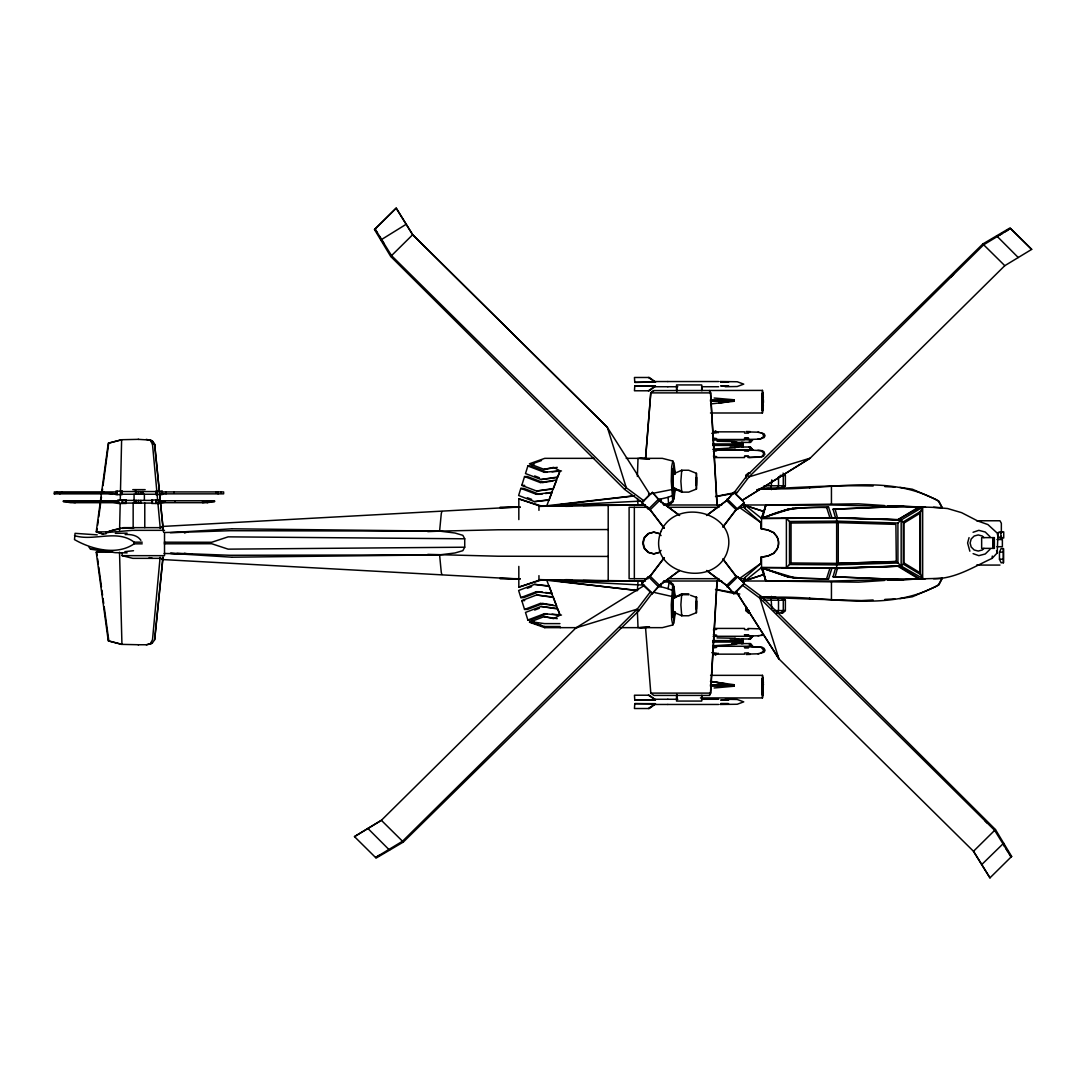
<?xml version="1.0" encoding="UTF-8"?>
<svg xmlns="http://www.w3.org/2000/svg" width="1086" height="1086" viewBox="0 0 1086 1086"><rect width="100%" height="100%" fill="white"/><g stroke="black" fill="none" stroke-linecap="round" stroke-linejoin="round"><path stroke-width="1.5" d="M761.517 557.199L761.517 567.571L765.929 581.01L762.426 567.571L836.654 567.951L836.654 518.049L762.426 518.429L765.929 504.99L761.517 518.429L761.517 528.801L768.046 529.941L773.843 532.629L776.952 536.47A13.439 13.399 -90 0 1 776.952 549.53L773.843 553.371L768.046 556.059L760.933 557.199L760.933 563.349L739.254 578.702L743.706 578.702L760.933 563.349M762.725 400.435L762.834 403.748L762.331 396.729M763.132 408.635L763.2 406.368L762.847 410.535L762.942 408.635M762.942 689.977L763.01 684.872L762.874 691.035M762.915 405.024L763.037 394.87M763.146 397.951L763.173 404.399M138.614 439.341L121.618 439.721L120.288 499.886M762.196 408.865L762.358 403.544L762.277 410.535L762.358 408.811M762.453 404.399L762.481 410.033M762.996 405.254C762.847 410.291 762.806 400.123 763.024 405.282M763.024 404.834C763.58 400.286 762.834 409.191 763.214 405.322M763.173 405.282L763.214 403.625M762.453 690.194L762.413 694.008M762.481 690.221L762.25 678.343L762.44 688.225M762.589 687.343C762.616 682.47 763.105 691.415 762.739 687.343M763.227 689.868L762.996 691.388L763.173 688.592L763.01 689.759M762.888 394.761L762.969 393.132L763.363 402.594L763.309 399.553L763.254 401.291M763.119 686.176L763.363 684.18L763.051 688.945M763.268 686.243L763.241 690.628M762.1 405.485L762.291 404.386M762.128 690.424C762.182 685.185 762.386 699.398 762.223 693.805M762.168 682.049L762.372 693.75M762.25 398.236L762.223 393.404L762.223 398.806M763.064 394.299C763.282 389.765 763.01 399.186 763.227 394.625M762.548 681.329L762.358 685.035M763.091 679.252L763.159 677.745M763.241 679.578L763.295 684.289L763.2 682.537M663.75 581.051L669.329 581.2L672.804 584.268L671.27 604.807L671.691 619.454L672.804 624.966L662.351 627.654L620.106 627.654M763.159 405.689L763.349 404.915M763.2 690.221L762.942 691.877L763.173 690.981M762.494 680.257L762.426 681.465L762.453 678.139M119.569 530.185L120.207 503.252M762.969 399.024C762.752 402.404 762.834 393.879 762.969 398.155M676.958 694.606L676.89 695.474L676.822 694.646M762.128 403.585C762.223 396.404 761.625 407.209 762.562 402.39M763.146 406.042L763.349 405.322M762.806 683.746L762.562 678.098M762.521 393.485L762.576 392.793L762.657 393.77M674.881 488.062L673.972 495.202L672.899 481.193L673.972 467.17L674.881 474.31M674.881 611.689L673.972 618.83L672.899 604.807L673.972 590.798L674.881 597.938M762.453 396.906L762.399 393.132L762.481 394.87M675.261 488.551L673.972 499.424L672.573 481.193L673.972 462.948L675.261 473.822M675.261 612.178L673.972 623.052L672.573 604.807L673.972 586.576L675.261 597.449M716.991 581.01L710.488 693.112L709.362 695.42M645.559 627.857L650.799 693.112L653.867 695.42L709.443 695.42L710.611 693.112L717.14 581.01M762.779 409.979L762.413 412.992L710.488 412.992M762.806 694.931L762.44 697.931L700.47 697.931M933.539 578.702C955.001 579.042 973.518 566.878 992.156 558.353L992.305 556.059M671.691 590.173L668.094 588.707L669.329 581.2L673.456 585.042L673.931 590.173M634.781 382.367L655.32 382.096L634.781 382.367L634.455 377.48L649.36 377.48L655.591 382.096M648.383 390.784L655.306 385.897L634.781 385.897L634.455 390.784L649.36 390.784L655.591 386.168M634.781 700.103L655.32 699.832L634.781 700.103L634.455 695.216L649.36 695.216L655.591 699.832M648.383 708.52L655.306 703.633L634.781 703.633L634.455 708.52L649.36 708.52L655.591 703.904M716.651 432.785L711.778 433.328M716.651 450.826L713.393 451.369M716.651 629.364L713.393 629.907M716.651 647.405L713.393 647.948M744.507 433.124L748.566 433.124M739.81 594.028L733.172 593.295L733.267 592.141M744.521 451.029L748.566 451.165M728.502 699.832L720.737 700.103L728.774 699.832M744.521 629.568L748.566 629.704M750.277 654.369L746.204 654.505M764.3 597.897L764.123 600.205L785.368 600.205L785.368 610.576L783.033 612.871L776.517 612.871M764.693 596.784L771.332 597.517L771.427 596.363M771.332 597.517L809.559 599.051L809.64 597.897M645.559 458.143L650.745 392.888L653.813 390.58L762.453 390.403L762.806 394.014M645.613 458.143L650.799 392.888L653.867 390.58M762.983 399.92L762.983 403.286M160.104 557.267L152.502 639.749L150.207 643.971L146.271 644.745M663.75 504.949L669.329 504.8L672.804 501.732L673.931 495.827M150.207 643.971L152.23 643.211L154.646 639.749L162.914 557.267M154.646 639.749L163.063 557.267M668.094 588.707L660.967 586.739L661.333 583.44M763.132 403.368L763.01 399.947M762.834 678.411L762.834 681.804M673.483 490.003L672.804 493.668M673.483 613.631L672.804 617.296M762.386 396.444L762.331 394.761M676.782 391.693L676.863 386.344M644.432 581.173L638.039 581.037L637.373 590.417L546.774 580.236L559.942 615.178L553.751 618.64L544.059 616.658L529.439 622.21L544.751 627.654L577.141 627.654M763.241 681.126L763.349 682.727M1003.437 562.765L1003.437 548.579L1001.102 548.579L999.473 552.122L999.473 559.222L1001.102 562.765L1003.437 562.765L1003.437 548.579M97.17 528.556L96.708 531.869L101.975 533.715M97.618 525.257L98.297 520.303M98.745 517.004L100.55 503.782M101.012 500.483L101.46 497.184M102.138 492.23L102.586 488.917M103.034 485.618L108.681 443.183L121.944 439.721M103.292 534.176L96.233 531.869L108.274 443.183L121.618 439.721M638.039 581.037L560.24 580.44L559.942 581.39L637.373 590.608M781.961 567.951L798.386 567.679M762.263 681.804L762.453 683.515M638.025 458.346L637.373 476.455M762.467 691.714L762.304 690.615M762.684 694.592L762.874 695.474L762.861 692.081L762.494 695.094L762.413 694.402M992.156 558.353L997.192 552.923L998.02 532.629L1001.346 531.869M142.225 543.828L134.121 543.828C116.772 555.856 91.577 549.394 74.5 539.606L75.056 533.335L97.251 534.869M899.9 487.356L912.389 489.229L935.548 499.234L938.915 501.148L942.281 507.678L903.131 506.334L833.057 509.212L835.473 517.696L898.095 519.583L918.634 507.135L922.666 507.271L922.666 578.729L920.141 578.892L898.991 566.227L835.473 568.304L833.057 576.788L835.148 576.788L837.374 568.467L901.163 566.05L923.317 578.729M969.051 537.624L967.599 543L969.852 551.213M764.856 454.505L764.082 451.817L762.155 450.663L747.915 449.957M542.389 493.899L539.267 494.293L523.764 488.388L520.846 488.388L518.633 495.487L534.556 501.637L548.892 500.103M553.276 488.999L536.593 491.021L521.796 485.374L524.552 476.564L527.457 476.564L543.014 482.496L552.964 480.989M527.864 465.989L544.371 472.288L547.276 472.288L530.769 465.989L527.864 465.989L525.488 473.564L541.14 479.523L557.444 477.501M771.06 488.103L771.793 479.876M828.537 578.987L798.821 578.2L828.537 578.987L831.903 568.304L798.319 568.1M826.677 578.431L829.84 568.494M652.238 593.635L659.569 585.49L650.229 576.259L648.396 576.802L641.812 583.318L652.238 593.635L659.351 585.49L679.361 570.557M924.702 507.271L922.666 507.271L901.163 519.95L836.654 518.049L761.517 518.429L765.929 504.99M762.141 397.109L762.141 400.503L762.073 398.806M762.63 400.693L762.63 404.087L762.535 403.15M762.739 682.049L762.657 689.026L762.766 687.221M706.538 515.443L726.602 500.51L733.919 492.365L744.344 502.682L737.774 509.198L735.941 509.741L722.828 526.914M762.358 406.938L762.277 405.675M644.432 504.827L546.774 505.764L559.942 470.822L553.751 467.36L544.059 469.342L529.439 463.79L544.751 458.346L594.056 458.346M942.037 578.322L938.467 584.852C886.8 614.323 823.88 594.259 768.019 597.517L759.915 596.648M682.035 491.293L681.709 492.134L673.972 488.673L680.474 490.655M696.425 473.32L696.425 489.053L688.687 492.134L681.709 492.134L680.881 481.193L681.709 470.238L688.687 470.238L696.425 473.32L696.425 489.053M688.999 594.707L688.687 593.866L681.709 593.866L673.754 597.897L681.397 594.707L688.361 594.707M682.035 614.92L681.709 615.762L673.972 612.3M696.425 612.68L696.425 596.947L696.425 612.68L688.687 615.762L681.709 615.762L680.881 604.807L681.709 593.866L682.035 594.707M922.666 578.729L919.788 572.593L919.788 513.406L922.666 507.271M626.188 458.346L662.351 458.346L672.804 461.034L671.691 466.546L671.27 481.193L672.804 501.732M672.804 624.966L673.456 623.432M762.453 390.403L762.413 412.992M677.148 697.66L676.659 694.321M710.556 675.343L762.481 675.343L762.44 697.931M232.445 528.801L439.599 531.122L454.98 533.022L462.84 535.33L464.727 538.792L464.727 547.208L462.84 550.67L454.98 552.978L439.599 554.878L232.445 557.199M835.473 517.696L901.163 519.95L904.041 523.018L904.041 562.982L903.294 564.136L901.163 566.05L836.654 567.951L761.517 567.571L745.254 580.63L743.706 581.01L743.706 578.702M777.006 488.103L778.513 485.795L778.513 476.903M777.006 612.871L778.513 610.576L778.513 600.205L777.006 597.897M650.446 591.734L637.265 609.11L402.526 841.229L375.58 857.519L354.47 836.614L381.362 820.324L576.001 627.844L643.862 585.761L652.034 593.363L638.867 610.739L403.327 842.044L376.15 858.062L375.58 857.519L379.625 855.076M1031.686 249.386L1010.537 228.481L983.685 244.771L982.83 243.956L1004.808 265.676L1031.686 249.386L1010.007 227.938L982.83 243.956L747.304 475.261L734.122 492.637L742.403 500.239L810.17 458.156L1004.781 265.676M735.819 494.266L749.001 476.89L983.685 244.771M723.1 526.914L736.159 509.741L726.602 500.51M650.012 576.259L664.075 557.756M664.36 557.756L650.229 576.259L648.396 576.802M749.041 442.409L751.376 439.721L713.108 439.721M749.259 442.409L751.58 439.721M750.222 442.409L752.544 439.721M752.747 439.721L750.426 442.409L731.774 442.409M749.041 638.989L751.58 636.301M750.222 638.989L752.544 636.301M752.747 636.301L750.426 638.989L730.131 638.989M781.201 488.103L783.291 485.795L783.291 475.424M781.201 612.871L783.291 610.576L783.291 600.205L781.201 597.897M649.903 494.266L642.152 502.411L624.586 489.379L390.702 256.445L374.507 229.567L396.186 208.118L412.68 234.725L607.237 427.219L649.795 494.266M736.376 591.734L744.005 583.589L761.571 596.621L995.468 829.555L1011.65 856.433L989.957 877.882L973.49 851.275L778.811 658.781L736.267 591.734L778.866 658.781L759.983 598.25L742.403 585.218M749.014 473.129L745.865 475.424L745.865 478.383M782.219 612.871L784.431 610.576M761.571 596.621L759.983 598.25L994.667 830.369L1011.12 856.976L1011.65 856.433M377.48 232.961L375.037 229.024L391.544 255.631L390.702 256.445L412.68 234.725L396.186 208.118L374.507 229.567M661.075 550.426L659.08 552.407L653.596 553.86L648.125 552.407L644.12 548.43L642.64 543L644.12 537.57L648.125 533.593L653.596 532.14L659.08 533.593L661.075 535.574M745.865 475.424L748.2 473.129L750.032 473.129M783.033 473.129L785.368 475.424L785.368 485.795L783.033 488.103L761.014 488.103M983.93 548.376L982.301 549.978L978.242 551.064L974.169 549.978L971.196 547.032L970.11 543L971.196 538.968L974.169 536.022L978.242 534.936L982.301 536.022L983.93 537.624M652.387 492.365L659.569 500.51L650.229 509.741L648.396 509.198L641.812 502.682L652.387 492.365L659.569 500.51L679.646 515.443M951.132 276.916L953.549 274.527M733.919 492.365L726.819 500.51L706.823 515.443M706.538 570.557L726.602 585.49L733.769 593.635L736.091 591.341M733.769 593.635L744.344 583.318L737.774 576.802L735.941 576.259L722.828 559.086M981.744 864.578L1003.668 843.184L1002.853 843.673L1004.509 846.333M641.812 583.318L648.559 576.802L658.822 587.119M735.941 509.741L744.344 502.682M835.65 563.349L791.042 562.969L786.386 567.571L786.386 518.429L791.042 523.031L836.654 522.651M989.984 549.34L985.273 553.969L978.812 555.665L973.11 553.643M994.613 830.369L995.468 829.555L973.504 851.275L989.97 877.882M836.654 564.883L838.256 563.349L896.303 561.448L901.163 566.05L901.163 519.95L897.918 523.018L897.918 562.982L836.654 564.883L789.495 564.503L789.495 521.497L836.654 521.117L897.918 523.018M624.586 489.379L626.296 487.75L607.305 427.219L412.68 234.725M642.152 502.411L643.862 500.782L626.296 487.75L391.544 255.631M673.456 500.958L669.329 504.8L668.569 503.918L668.094 497.293L671.691 495.827M672.166 500.958L668.569 503.918L662.922 504.148M764.11 518.049L764.612 517.655C783.97 507.827 805.405 506.7 826.677 507.569L828.537 507.013L831.903 517.696L781.961 518.049M679.646 570.557L659.351 585.49M1001.428 532.629L1002.473 531.869M715.267 655.252L718.199 653.215M381.539 239.531L380.792 239.992L406.191 224.259M742.403 500.239L810.17 458.156L749.001 476.89L747.304 475.261M904.041 523.018L919.788 513.406M999.785 234.997L1002.473 233.368M1005.161 231.739L1007.849 230.11M354.47 836.614L381.376 820.324L403.327 842.044L402.526 841.229M920.141 507.108L898.095 519.583M998.02 532.629L1003.722 531.869L1003.722 538.004L998.02 537.244L1002.161 538.004M713.135 449.129L735.018 447.717L741.222 445.409L741.222 443.943L735.018 441.635L717.032 441.255M760.974 456.812L762.915 455.658L763.689 452.971L760.974 450.663L757.879 450.283M764.082 455.658L762.155 456.812L747.915 457.518M713.135 645.763L735.018 644.365L741.222 642.057L741.222 640.591L735.018 638.283L717.032 637.903M760.974 635.337L762.915 634.183M760.974 653.378L763.879 650.31L760.974 647.242L747.915 646.523M59.866 493.858L62.011 491.931M54.3 493.858L56.676 492.705L103.984 492.705L116.962 493.858L116.962 491.931L54.3 491.931L54.3 493.858L116.962 493.858M667.795 381.539L718.62 381.539M667.795 699.275L677.8 699.275M673.972 473.7L681.709 470.238L682.035 471.08M680.474 595.345L673.972 597.327M793.404 577.44L763.091 568.345L787.649 576.775L799.418 577.888M548.892 585.897L534.556 584.363L518.633 590.512L520.846 597.612L523.764 597.612L539.267 591.707L542.389 592.101M527.334 588.273L531.665 586.603M520.846 597.612L536.348 591.707L539.267 591.707M552.964 605.011L543.014 603.504L527.457 609.436L524.552 609.436L521.796 600.626L536.593 594.979L553.276 597.001M524.552 609.436L540.109 603.504L543.014 603.504M557.444 608.499L541.14 606.477L525.488 612.436L527.864 620.011L530.769 620.011L547.276 613.712L544.371 613.712L527.864 620.011M534.665 610.06L539.362 608.269M671.379 489.664L648.518 494.184M110.867 530.715L108.722 531.488L123.56 527.647L161.692 527.647M533.878 463.247L541.534 460.518M138.614 644.745L121.618 644.365L108.274 640.903L96.233 552.217L102.817 549.91M99.342 551.294L96.708 552.217L97.17 555.516M764.612 517.655L763.091 517.655L792.671 508.275L828.537 507.013M763.091 517.655L787.649 509.225L799.418 508.112M518.823 566.417L518.823 587.146L538.955 580.236L558.123 580.236M973.056 532.276L978.812 530.335L985.273 532.031L989.984 536.66M743.706 581.01L763.784 574.535L745.254 580.63L745.254 577.372M576.001 627.844L637.265 609.11L638.867 610.739M658.035 499.641L668.094 497.293M659.473 552.407L654.043 553.86L648.627 552.407L644.663 548.43L643.211 543L644.663 537.57L648.627 533.593L654.043 532.14L659.473 533.593M120.478 528.407L111.939 530.335M715.511 496.478L736.498 492.338M734.258 686.203L710.488 686.203L710.488 684.737L734.258 684.737L734.258 686.203L714.126 687.981M557.24 467.36L544.059 469.342M714.126 398.019L734.258 399.797L734.258 401.263L710.488 401.263L710.488 399.797L734.258 399.797M726.901 683.976L710.624 681.451L734.258 684.737M792.671 577.725C813.251 579.3 781.513 577.087 788.64 576.612M133.497 550.724L124.863 551.647M716.108 496.587L733.973 493.343M760.933 557.199L767.544 556.059L773.436 553.371L776.68 549.53A9.407 6.557 -90 0 0 776.68 536.47L773.436 532.629L767.544 529.941L760.933 528.801L760.933 522.651L739.254 507.298L743.706 507.298L760.933 522.651M184.403 532.656L187.674 532.099L164.122 532.507M184.335 532.669L187.674 532.099M205.363 502.221L202.607 502.682L202.607 500.768M207.317 502.682L214.539 501.528L214.539 500.768L156.357 500.768L156.357 502.682L207.317 502.682L207.317 500.768M541.14 479.523L557.878 476.985L560.159 470.781L544.371 472.288M524.552 476.564L540.109 482.496L556.684 479.985L553.426 488.551L536.593 491.021M710.611 403.951L734.258 401.263M718.769 403.177L732.317 400.883L732.317 400.177M102.817 534.176L106.156 533.715M534.556 501.637L549.245 499.669L551.973 492.338L536.348 494.293L520.846 488.388M545.511 493.519L551.756 492.732M757.879 439.151L760.974 438.758L763.689 436.463L762.915 433.776L760.974 432.622M757.879 635.717L762.155 635.337M757.879 653.772L764.082 652.224L765.06 650.31L764.082 648.396L762.155 647.242L750.752 646.577M634.007 495.786L546.774 505.764M634.007 495.976L559.942 504.61L560.24 505.56M764.693 489.216C800.749 487.098 837.021 485.021 873.144 485.999M109.238 532.249L105.681 532.629L132.438 530.335L164.515 530.335M756.684 489.705L768.019 488.483C823.88 491.741 886.8 471.677 938.467 501.148L942.037 507.678M552.014 471.826L561.489 470.93M161.665 526.493L519.665 506.877M164.217 493.573L160.972 493.858L223.635 493.858L223.635 491.931L160.972 491.931M159.411 502.682L165.561 502.221M640.767 501.108L560.037 505.18M165.248 502.221L158.895 502.682L158.895 500.768M884.561 580.44L858.551 582.164L768.019 581.01M887.805 580.236L925.516 578.729M231.739 528.801L170.339 532.697L230.015 530.715L439.599 531.122L498.148 529.778L608.201 529.561M640.211 627.654L649.632 627.124M639.125 627.654L649.143 627.124M566.716 505.017L571.752 504.759M873.144 600.001L861.442 600.585L809.559 599.051M884.846 599.404L894.891 598.902M899.9 598.644L912.389 596.771L935.548 586.766L938.915 584.852L942.281 578.322L831.944 581.01L741.806 581.01M833.057 576.788L903.131 579.666L921.865 578.892L918.634 578.865L898.095 566.417M833.057 509.212L903.674 506.334M427.762 531.624L439.599 531.122L441.255 513.854A29.811 2.335 90 0 1 442.083 511.547M122.148 528.353L133.877 527.905M747.915 439.477L759.046 439.151L764.082 437.604L765.06 435.69L764.082 433.776L757.879 432.228M749.096 457.518L759.046 457.192M747.915 636.043L759.046 635.717M747.915 654.098L759.046 653.772M539.701 506.32L548.131 506.103M551.498 506.022L645.464 504.99M539.62 506.361L547.982 506.198M553.005 506.09L559.697 505.967M564.72 505.859L571.399 505.723M583.114 505.492L608.201 504.99L608.201 581.01L583.114 580.508M565.521 506.347L572.254 506.239M115.32 533.335L127.103 533.131M768.019 504.99L858.551 503.836L884.561 505.56M547.086 505.709L540.665 505.764L518.823 498.854L518.823 519.583M464.727 547.208L228.114 549.149L211.689 543.733L164.257 543.801M652.632 381.539L667.904 381.539M720.059 381.539L737.204 381.743L743.734 384.132L737.204 386.521L725.149 386.725M655.32 386.168L634.781 385.897M728.774 386.168L720.737 385.897L728.502 386.168M652.632 386.725L667.904 386.725M677.8 386.725L667.795 386.725M702.642 386.725L718.62 386.725M650.745 392.888L710.611 392.888L717.14 504.99M746.204 431.495L750.277 431.631M714.303 431.848L744.575 431.848M713.393 438.052L716.651 438.595M138.153 439.341L150.533 440.101L152.325 440.875L154.646 444.323L163.429 531.869M714.303 439.531L744.575 439.531M146.271 439.341L152.325 440.875M712.674 443.943L741.222 443.943M150.207 440.101L152.502 444.323L154.646 444.323L163.253 530.185M712.674 445.409L741.222 445.409M730.131 447.011L750.426 447.011L752.747 449.699M713.108 449.699L751.376 449.699L749.041 447.011M714.303 449.889L744.575 449.889M713.393 456.093L716.651 456.636M714.303 457.573L744.575 457.573M530.511 464.346L534.013 464.346M780.101 475.424L785.368 475.424M540.109 482.496L543.014 482.496M521.796 485.374L524.701 485.374M765.657 485.795L785.368 485.795M758.91 488.863L775.689 488.863M132.777 489.637L145.157 489.637M120.98 491.551L156.954 491.551L156.954 494.239L120.98 494.239M536.348 494.293L539.267 494.293M658.822 498.881L648.396 509.198M727.172 498.881L737.611 509.198M119.039 500.768L63.395 500.768L63.395 501.528L70.631 502.682L119.039 502.682L103.156 501.528L63.395 501.528M214.539 501.528L209.503 501.528L209.503 500.768M641.812 502.682L650.229 509.741L664.36 528.244M664.103 504.99L721.688 504.99M741.806 504.99L831.944 504.99L921.865 507.108L918.634 507.135M518.823 498.854L538.955 505.764L558.123 505.764M648.166 507.298L629.106 507.298L629.106 578.702L648.166 578.702M668.392 507.298L719 507.298M783.766 510.474L784.947 510.474M976.626 520.764L999.975 520.764L1001.346 523.303L1001.346 533.022M96.233 531.869L109.55 531.869M125.148 534.556C130.822 534.203 137.542 535.208 140.881 540.339M996.948 539.511L1002.378 539.511L1002.378 546.72L996.948 546.72M74.5 535.642C93.83 541.629 117.03 528.882 134.121 542.172L142.225 542.172M999.473 552.122L1002.962 552.122M96.233 552.217L112.876 552.217M122.161 552.855L122.161 555.665L164.515 555.665L164.515 533.402M608.201 556.439L498.148 556.222L427.762 554.376M161.692 558.353L132.818 558.353L122.161 555.665M999.473 559.222L1002.962 559.222M976.626 565.073L999.975 565.073M783.766 575.526L784.947 575.526M735.941 576.259L737.774 576.802L727.172 587.119M668.392 578.702L719 578.702M645.464 581.01L551.498 579.978M664.103 581.01L721.688 581.01M744.344 583.318L737.611 576.802M726.602 585.49L736.159 576.259L723.1 559.086M518.823 587.146L540.665 580.236L547.086 580.291M762.318 597.137L775.689 597.137M761.014 597.897L783.033 597.897L785.368 600.205M521.796 600.626L524.701 600.626M745.865 606.124L745.865 610.576L749.326 610.576M773.476 610.576L785.368 610.576M750.032 612.871L748.2 612.871L745.865 610.576M544.059 616.658L557.24 618.64M534.013 621.654L530.511 621.654L544.453 623.622L559.942 623.622M529.751 621.979L544.548 626.5L560.037 626.5L560.24 627.654M714.303 628.427L744.575 628.427M713.393 634.631L716.651 635.174M713.108 636.301L751.376 636.301M108.274 639.749L108.681 640.903L121.944 644.365L119.528 552.217M712.674 640.591L741.222 640.591M712.674 642.057L741.222 642.057M152.23 643.211L146.746 644.745L138.153 644.745M731.774 643.591L750.426 643.591L752.747 646.279M713.108 646.279L751.376 646.279L749.041 643.591M711.778 652.672L716.651 653.215M744.521 653.012L748.566 652.876M714.303 654.152L744.575 654.152M650.745 693.112L710.611 693.112M652.632 699.275L667.904 699.275M702.642 699.275L718.62 699.275M725.149 699.275L737.204 699.479L743.734 701.868L737.204 704.257L720.059 704.461M655.32 703.904L634.781 703.633M652.632 704.461L667.904 704.461M718.62 704.461L667.795 704.461M164.257 542.199L211.689 542.267L228.114 536.851L464.727 538.792M88.821 546.91L90.545 549.204L97.251 549.299M918.634 578.865L920.141 578.892M546.774 580.236L560.24 580.44M127.103 552.869L115.32 552.665L90.545 549.204M164.122 553.493L187.674 553.901L184.403 553.29M565.521 579.652L572.254 579.761M539.62 579.639L547.982 579.802M553.005 579.91L559.697 580.033M564.72 580.141L571.399 580.277M539.701 579.68L548.131 579.897M836.654 521.117L838.256 522.651L895.896 524.389L896.303 561.448M519.665 579.123L161.665 559.507M747.915 431.902L759.046 432.228M747.915 628.482L759.046 628.808M192.195 554.131L170.393 553.344L231.739 557.199M176.95 553.29L230.015 555.285L439.599 554.878L441.255 572.146A29.811 2.335 -90 0 0 442.083 574.453M835.148 576.788L903.674 579.666M662.922 581.852L668.569 582.082L672.166 585.042M834.048 599.784L831.442 599.676L831.442 581.811M884.846 486.596L894.891 487.098M560.037 580.82L643.957 585.137M639.125 458.346L649.143 458.876M640.211 458.346L649.632 458.876M925.516 507.271L887.805 505.764M835.473 568.304L837.374 568.467M933.539 507.298L947.589 508.533L961.626 512.673L977.834 521.022L987.907 524.565L997.192 533.077L997.966 536.796M787.744 509.198L788.64 509.388M552.014 614.174L561.489 615.07M544.371 613.712L560.159 615.219L557.878 609.015L541.14 606.477M634.143 589.63L637.509 590.024M634.143 589.807L637.509 590.214M545.511 592.481L551.756 593.268M536.348 591.707L551.973 593.662L549.245 586.331L534.556 584.363M658.035 586.359L660.967 586.739M111.926 493.858L103.984 492.705L103.984 491.931M536.593 594.979L553.426 597.449L556.684 606.015L540.109 603.504M75.328 502.682L68.432 501.528L68.432 500.768M716.108 589.413L737.218 593.241M710.448 681.289L718.769 682.822M654.872 592.617L671.379 596.336M715.511 589.522L733.172 593.295M149.203 557.593L152.447 558.353M743.706 504.99L763.784 511.465L743.706 504.99L743.706 507.298M787.649 576.775L763.091 568.345M533.878 622.753L541.534 625.482M690.533 595.277L696.655 597.544M534.665 475.94L539.362 477.731M527.334 497.727L531.665 499.397M792.671 508.275L793.404 508.56M673.754 488.103L681.397 491.293M904.041 562.982L919.788 572.593M648.383 377.48L655.32 382.096M648.383 695.216L655.32 699.832M897.918 562.982L895.896 561.611L838.256 563.349L838.256 522.651M715.267 430.748L718.199 432.785M1001.428 537.244L1002.473 538.004M659.351 500.51L679.361 515.443M706.823 570.557L726.819 585.49L733.919 593.635M761.517 518.429L745.254 505.37L745.254 508.628M1018.247 257.531L996.622 235.825M984.988 820.84L987.391 823.229M641.948 583.318L652.387 593.635M367.923 828.469L389.548 850.162M749.014 612.871L746.801 610.576L746.801 607.617M750.222 447.011L752.544 449.699M749.259 447.011L751.58 449.699M750.222 643.591L752.544 646.279M749.259 643.591L751.58 646.279M672.804 584.268L673.456 585.042M650.012 509.741L664.075 528.244M152.23 440.875L154.551 444.323M1006.152 848.994L1007.794 851.655M1009.437 854.315L1011.093 856.976M379.095 235.594L380.724 238.214M382.367 240.861L384.023 243.549M709.443 390.58L710.611 392.888M709.362 390.58L710.488 392.888L716.991 504.99M672.804 461.034L673.456 462.568M672.804 468.704L673.483 472.369M672.804 592.332L673.483 595.997M761.517 567.571L765.929 581.01M826.677 507.569L829.84 517.506M771.06 597.897L771.793 609.097M777.82 655.605L778.811 658.781M996.541 550.616L997.192 552.923M835.148 509.212L837.374 517.533M762.481 675.343L762.725 677.067M763.173 677.718L763.159 681.098M762.318 400.096L762.399 397.734M544.548 626.5L544.751 627.654M638.025 627.654L637.373 611.133M97.618 558.815L98.297 563.77M98.745 567.082L101.46 586.902M101.908 590.2L102.586 595.155M103.034 598.467L103.713 603.422M104.175 606.721L108.681 639.749M638.039 504.963L637.482 498.46M660.967 499.261L661.333 502.56M152.502 444.323L157.619 499.886M157.932 503.252L160.266 528.502M762.196 404.019L762.25 404.888M809.559 486.949L809.64 488.103M771.332 488.483L771.427 489.637M764.123 485.795L764.3 488.103M733.172 492.705L733.267 493.858M763.146 403.639L763.091 401.223M763.01 689.352L762.915 681.356M763.187 688.945L763.051 690.628M762.508 395.168L762.508 394.299M762.331 401.861C762.128 397.408 762.399 406.721 762.182 402.282M762.915 686.814L762.657 683.746M763.173 682.89L762.996 678.071L763.064 679.822M763.024 683.08L763.091 684.682L762.915 679.714M763.322 397.775C763.159 392.548 763.336 402.757 763.173 397.598M1001.346 536.267L1001.346 539.511M1000.885 532.629L1000.885 537.244M993.079 537.624L993.079 548.376M831.442 486.297L831.442 504.189M791.042 523.031L791.042 562.969M742.987 442.409L742.987 447.011M742.987 638.989L742.987 643.591M742.783 442.409L742.783 447.011M742.783 638.989L742.783 643.591M741.806 442.409L741.806 447.011M741.806 638.989L741.806 643.591M741.602 442.409L741.602 447.011M741.602 638.989L741.602 643.591M739.281 442.789L739.281 446.563M739.281 639.437L739.281 643.211M735.018 441.635L735.018 442.409M735.018 447.011L735.018 447.717M735.018 638.283L735.018 638.989M735.018 643.591L735.018 644.365M732.317 685.117L732.317 685.823M702.031 386.344L702.031 390.58M702.031 695.42L702.031 699.655M701.692 390.58L701.692 384.933L676.524 384.933L676.524 390.58M701.692 695.42L701.692 701.067L676.524 701.067L676.524 695.42M677.04 695.42L676.877 699.655M634.346 507.298L634.346 578.702M538.955 505.764L538.955 510.366M538.955 575.634L538.955 580.236M221.272 491.931L221.272 492.705M218.069 491.931L218.069 493.858M215.924 491.931L215.924 492.705M174.778 500.768L174.778 501.528M173.95 491.931L173.95 492.705M166.022 491.931L166.022 493.858M157.171 491.171L157.171 494.619M155.909 499.994L155.909 503.456M144.777 503.076L144.777 527.647M144.384 494.239L144.384 500.388M143.216 491.551L143.23 494.239M142.497 491.551L142.497 494.239M140.813 491.551L140.813 494.239M140.854 500.388L140.813 503.076M138.641 491.551L138.641 494.239M138.641 500.388L138.641 503.076M136.564 491.551L136.564 494.239M136.564 500.388L136.564 503.076M135.465 489.637L135.655 494.239M135.112 500.388L135.112 503.076M134.705 500.388L134.705 503.076M134.23 500.388L134.23 503.076M134.121 542.172L134.121 543.828M134.067 494.239L134.067 500.388M133.157 503.076L133.157 527.647M125.528 500.388L125.528 503.076M121.917 491.551L121.917 494.239M122.026 499.994L122.026 503.456M118.523 500.768L118.523 502.682L103.156 501.528L103.156 500.768M117.166 491.171L117.166 494.619M56.676 491.931L56.676 492.705M762.969 693.139C763.064 698.569 763.187 688.918 762.969 693.139M763.146 692.705C763.241 698.352 763.377 688.47 763.146 692.705M762.019 686.895C762.073 692.746 762.291 683.08 762.019 686.895M762.671 405.051C762.684 410.97 762.969 401.793 762.671 405.051M762.684 689.99C762.698 695.868 762.983 686.678 762.684 689.99M762.996 683.542C762.793 687.995 762.861 678.248 762.996 683.542M696.14 479.645C696.33 497.293 697.212 469.301 696.14 479.645M696.14 603.273C696.33 620.92 697.212 592.929 696.14 603.273M993.364 539.552L993.622 547.873L993.622 538.127L993.364 539.552M720.751 382.096L728.502 382.096L720.751 382.096M744.521 647.609L748.58 647.609L744.521 647.609M660.994 531.407C645.41 571.955 710.963 589.752 726.453 554.05C742.023 513.8 676.51 495.325 660.994 531.407M920.534 511.492L903.294 521.864L903.294 564.136L920.534 574.508L920.534 511.492M520.018 507.148L499.804 507.501L520.14 507.257M748.566 438.255L744.507 438.255L748.566 438.255M748.566 456.296L744.507 456.296L748.566 456.296M122.134 491.171L115.808 491.171L115.808 494.619L122.134 494.619L122.134 491.171M162.126 491.171L155.8 491.171L155.8 494.619L162.126 494.619L162.126 491.171M126.193 499.994L117.858 499.994L117.858 503.456L126.193 503.456L126.193 499.994M160.076 499.994L151.741 499.994L151.741 503.456L160.076 503.456L160.076 499.994M152.407 500.388L122.691 500.388L122.691 503.076L152.407 503.076L152.407 500.388M994.369 537.624L981.649 537.624L981.649 548.376L994.369 548.376L994.369 537.624M748.566 634.835L744.507 634.835L748.566 634.835M728.475 703.633L720.737 703.633L728.475 703.633M520.14 578.743L499.804 578.499L520.018 578.852"/></g></svg>
